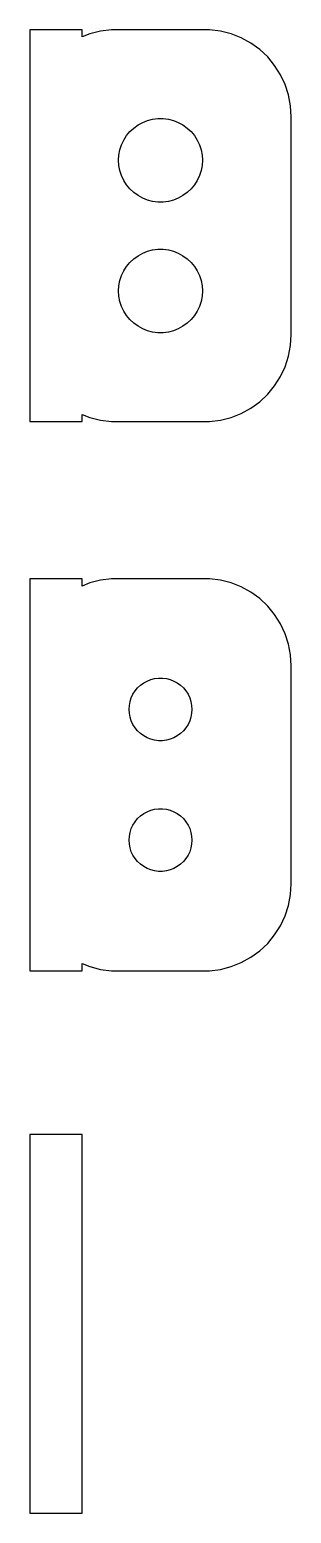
# Model space of a CAD drawing. Header units: metres. Extents: x -7.5 to 7.5, y -10.9 to 74.2.
import ezdxf

# ---------------------------------------------------------------- set-up
doc = ezdxf.new("R2010")
doc.units = ezdxf.units.M

msp = doc.modelspace()

# ---------------------------------------------------------------- linework, layer by layer
for p, q in [((-4.5, 74.2401), (-7.5, 74.2401)), ((-7.5, 74.2401), (-7.5, 51.7599)), ((-4.5, 73.8252), (-4.5, 74.2401)), ((-3.4369, 74.1614), (-4.04507, 74.0053)), ((-2.81395, 74.2401), (-3.4369, 74.1614)), ((2.81395, 74.2401), (-2.81395, 74.2401)), ((3.4369, 74.1614), (2.81395, 74.2401)), ((4.04507, 74.0053), (3.4369, 74.1614)), ((-4.04507, 74.0053), (-4.5, 73.8252)), ((4.62889, 73.7741), (4.04507, 74.0053)), ((5.17912, 73.4716), (4.62889, 73.7741)), ((5.68712, 73.1026), (5.17912, 73.4716)), ((6.14484, 72.6727), (5.68712, 73.1026)), ((6.54507, 72.1889), (6.14484, 72.6727)), ((6.88153, 71.6588), (6.54507, 72.1889)), ((7.14888, 71.0906), (6.88153, 71.6588)), ((7.34291, 70.4934), (7.14888, 71.0906)), ((7.46057, 69.8767), (7.34291, 70.4934)), ((7.5, 69.25), (7.46057, 69.8767)), ((-1.02187, 68.9216), (-0.741638, 69.0325)), ((-0.741638, 69.0325), (-0.449707, 69.1075)), ((-0.449707, 69.1075), (-0.150696, 69.1453)), ((-0.150696, 69.1453), (0.150696, 69.1453)), ((0.150696, 69.1453), (0.449707, 69.1075)), ((0.449707, 69.1075), (0.741638, 69.0325)), ((0.741638, 69.0325), (1.02187, 68.9216)), ((7.5, 56.75), (7.5, 69.25)), ((-2.10313, 67.9062), (-1.94164, 68.1607)), ((-1.94164, 68.1607), (-1.74951, 68.3929)), ((-1.74951, 68.3929), (-1.52982, 68.5992)), ((-1.52982, 68.5992), (-1.28598, 68.7764)), ((-1.28598, 68.7764), (-1.02187, 68.9216)), ((1.02187, 68.9216), (1.28598, 68.7764)), ((1.28598, 68.7764), (1.52982, 68.5992)), ((1.52982, 68.5992), (1.74951, 68.3929)), ((1.74951, 68.3929), (1.94164, 68.1607)), ((1.94164, 68.1607), (2.10313, 67.9062)), ((-2.38107, 67.0508), (-2.32458, 67.3468)), ((-2.32458, 67.3468), (-2.23146, 67.6335)), ((-2.23146, 67.6335), (-2.10313, 67.9062)), ((2.10313, 67.9062), (2.23146, 67.6335)), ((2.23146, 67.6335), (2.32458, 67.3468)), ((2.32458, 67.3468), (2.38107, 67.0508)), ((-2.39999, 66.75), (-2.38107, 67.0508)), ((-2.38107, 66.4492), (-2.39999, 66.75)), ((-2.32458, 66.1531), (-2.38107, 66.4492)), ((2.38107, 66.4492), (2.32458, 66.1531)), ((2.38107, 67.0508), (2.39999, 66.75)), ((2.39999, 66.75), (2.38107, 66.4492)), ((-2.23146, 65.8665), (-2.32458, 66.1531)), ((-2.10313, 65.5938), (-2.23146, 65.8665)), ((-1.94164, 65.3393), (-2.10313, 65.5938)), ((2.10313, 65.5938), (1.94164, 65.3393)), ((2.23146, 65.8665), (2.10313, 65.5938)), ((2.32458, 66.1531), (2.23146, 65.8665)), ((-1.74951, 65.1071), (-1.94164, 65.3393)), ((-1.52982, 64.9008), (-1.74951, 65.1071)), ((-1.28598, 64.7236), (-1.52982, 64.9008)), ((-1.02187, 64.5784), (-1.28598, 64.7236)), ((1.28598, 64.7236), (1.02187, 64.5784)), ((1.52982, 64.9008), (1.28598, 64.7236)), ((1.74951, 65.1071), (1.52982, 64.9008)), ((1.94164, 65.3393), (1.74951, 65.1071)), ((-0.741638, 64.4675), (-1.02187, 64.5784)), ((-0.449707, 64.3925), (-0.741638, 64.4675)), ((-0.150696, 64.3547), (-0.449707, 64.3925)), ((0.150696, 64.3547), (-0.150696, 64.3547)), ((0.449707, 64.3925), (0.150696, 64.3547)), ((0.741638, 64.4675), (0.449707, 64.3925)), ((1.02187, 64.5784), (0.741638, 64.4675)), ((-1.52982, 61.0992), (-1.28598, 61.2764)), ((-1.28598, 61.2764), (-1.02187, 61.4216)), ((-1.02187, 61.4216), (-0.741638, 61.5325)), ((-0.741638, 61.5325), (-0.449707, 61.6075)), ((-0.449707, 61.6075), (-0.150696, 61.6453)), ((-0.150696, 61.6453), (0.150696, 61.6453)), ((0.150696, 61.6453), (0.449707, 61.6075)), ((0.449707, 61.6075), (0.741638, 61.5325)), ((0.741638, 61.5325), (1.02187, 61.4216)), ((1.02187, 61.4216), (1.28598, 61.2764)), ((1.28598, 61.2764), (1.52982, 61.0992)), ((-2.10313, 60.4062), (-1.94164, 60.6607)), ((-1.94164, 60.6607), (-1.74951, 60.8929)), ((-1.74951, 60.8929), (-1.52982, 61.0992)), ((1.52982, 61.0992), (1.74951, 60.8929)), ((1.74951, 60.8929), (1.94164, 60.6607)), ((1.94164, 60.6607), (2.10313, 60.4062)), ((-2.38107, 59.5508), (-2.32458, 59.8469)), ((-2.32458, 59.8469), (-2.23146, 60.1335)), ((-2.23146, 60.1335), (-2.10313, 60.4062)), ((2.10313, 60.4062), (2.23146, 60.1335)), ((2.23146, 60.1335), (2.32458, 59.8469)), ((2.32458, 59.8469), (2.38107, 59.5508)), ((-2.39999, 59.25), (-2.38107, 59.5508)), ((-2.38107, 58.9492), (-2.39999, 59.25)), ((-2.32458, 58.6532), (-2.38107, 58.9492)), ((2.38107, 58.9492), (2.32458, 58.6532)), ((2.38107, 59.5508), (2.39999, 59.25)), ((2.39999, 59.25), (2.38107, 58.9492)), ((-2.23146, 58.3665), (-2.32458, 58.6532)), ((-2.10313, 58.0938), (-2.23146, 58.3665)), ((-1.94164, 57.8393), (-2.10313, 58.0938)), ((2.10313, 58.0938), (1.94164, 57.8393)), ((2.23146, 58.3665), (2.10313, 58.0938)), ((2.32458, 58.6532), (2.23146, 58.3665)), ((-1.74951, 57.6071), (-1.94164, 57.8393)), ((-1.52982, 57.4008), (-1.74951, 57.6071)), ((-1.28598, 57.2236), (-1.52982, 57.4008)), ((-1.02187, 57.0784), (-1.28598, 57.2236)), ((-0.741638, 56.9675), (-1.02187, 57.0784)), ((1.02187, 57.0784), (0.741638, 56.9675)), ((1.28598, 57.2236), (1.02187, 57.0784)), ((1.52982, 57.4008), (1.28598, 57.2236)), ((1.74951, 57.6071), (1.52982, 57.4008)), ((1.94164, 57.8393), (1.74951, 57.6071)), ((-0.449707, 56.8925), (-0.741638, 56.9675)), ((-0.150696, 56.8547), (-0.449707, 56.8925)), ((0.150696, 56.8547), (-0.150696, 56.8547)), ((0.449707, 56.8925), (0.150696, 56.8547)), ((0.741638, 56.9675), (0.449707, 56.8925)), ((7.46057, 56.1233), (7.5, 56.75)), ((7.14888, 54.9094), (7.34291, 55.5066)), ((7.34291, 55.5066), (7.46057, 56.1233)), ((6.88153, 54.3412), (7.14888, 54.9094)), ((6.14484, 53.3273), (6.54507, 53.8111)), ((6.54507, 53.8111), (6.88153, 54.3412)), ((5.17912, 52.5284), (5.68712, 52.8974)), ((5.68712, 52.8974), (6.14484, 53.3273)), ((-4.5, 52.1748), (-4.04507, 51.9947)), ((-4.5, 51.7599), (-4.5, 52.1748)), ((-4.04507, 51.9947), (-3.4369, 51.8386)), ((3.4369, 51.8386), (4.04507, 51.9947)), ((4.04507, 51.9947), (4.62889, 52.2259)), ((4.62889, 52.2259), (5.17912, 52.5284)), ((-7.5, 51.7599), (-4.5, 51.7599)), ((-3.4369, 51.8386), (-2.81395, 51.7599)), ((-2.81395, 51.7599), (2.81395, 51.7599)), ((2.81395, 51.7599), (3.4369, 51.8386)), ((-4.5, 42.7401), (-7.5, 42.7401)), ((-7.5, 42.7401), (-7.5, 20.2599)), ((-4.5, 42.3252), (-4.5, 42.7401)), ((-3.4369, 42.6614), (-4.04507, 42.5053)), ((-2.81395, 42.7401), (-3.4369, 42.6614)), ((2.81395, 42.7401), (-2.81395, 42.7401)), ((3.4369, 42.6614), (2.81395, 42.7401)), ((4.04507, 42.5053), (3.4369, 42.6614)), ((-4.04507, 42.5053), (-4.5, 42.3252)), ((4.62889, 42.2741), (4.04507, 42.5053)), ((5.17912, 41.9716), (4.62889, 42.2741)), ((5.68712, 41.6026), (5.17912, 41.9716)), ((6.14484, 41.1727), (5.68712, 41.6026)), ((6.54507, 40.6889), (6.14484, 41.1727)), ((6.88153, 40.1588), (6.54507, 40.6889)), ((7.14888, 39.5906), (6.88153, 40.1588)), ((7.34291, 38.9934), (7.14888, 39.5906)), ((7.46057, 38.3767), (7.34291, 38.9934)), ((7.5, 37.75), (7.46057, 38.3767)), ((7.5, 25.25), (7.5, 37.75)), ((-1.31213, 36.4822), (-1.14735, 36.6369)), ((-1.14735, 36.6369), (-0.964478, 36.7698)), ((-0.964478, 36.7698), (-0.766388, 36.8787)), ((-0.766388, 36.8787), (-0.556229, 36.9619)), ((-0.556229, 36.9619), (-0.33728, 37.0181)), ((-0.33728, 37.0181), (-0.113022, 37.0464)), ((-0.113022, 37.0464), (0.113022, 37.0464)), ((0.113022, 37.0464), (0.33728, 37.0181)), ((0.33728, 37.0181), (0.556229, 36.9619)), ((0.556229, 36.9619), (0.766388, 36.8787)), ((0.766388, 36.8787), (0.964478, 36.7698)), ((0.964478, 36.7698), (1.14735, 36.6369)), ((1.14735, 36.6369), (1.31213, 36.4822)), ((-1.74344, 35.6976), (-1.67358, 35.9126)), ((-1.67358, 35.9126), (-1.57735, 36.1171)), ((-1.57735, 36.1171), (-1.45622, 36.308)), ((-1.45622, 36.308), (-1.31213, 36.4822)), ((1.31213, 36.4822), (1.45622, 36.308)), ((1.45622, 36.308), (1.57735, 36.1171)), ((1.57735, 36.1171), (1.67358, 35.9126)), ((1.67358, 35.9126), (1.74344, 35.6976)), ((-1.79999, 35.25), (-1.7858, 35.4756)), ((-1.7858, 35.0244), (-1.79999, 35.25)), ((-1.7858, 35.4756), (-1.74344, 35.6976)), ((-1.74344, 34.8024), (-1.7858, 35.0244)), ((1.74344, 35.6976), (1.7858, 35.4756)), ((1.7858, 35.0244), (1.74344, 34.8024)), ((1.7858, 35.4756), (1.79999, 35.25)), ((1.79999, 35.25), (1.7858, 35.0244)), ((-1.67358, 34.5874), (-1.74344, 34.8024)), ((-1.57735, 34.3828), (-1.67358, 34.5874)), ((-1.45622, 34.192), (-1.57735, 34.3828)), ((-1.31213, 34.0178), (-1.45622, 34.192)), ((1.45622, 34.192), (1.31213, 34.0178)), ((1.57735, 34.3828), (1.45622, 34.192)), ((1.67358, 34.5874), (1.57735, 34.3828)), ((1.74344, 34.8024), (1.67358, 34.5874)), ((-1.14735, 33.8631), (-1.31213, 34.0178)), ((-0.964478, 33.7302), (-1.14735, 33.8631)), ((-0.766388, 33.6213), (-0.964478, 33.7302)), ((-0.556229, 33.5381), (-0.766388, 33.6213)), ((-0.33728, 33.4819), (-0.556229, 33.5381)), ((-0.113022, 33.4536), (-0.33728, 33.4819)), ((0.113022, 33.4536), (-0.113022, 33.4536)), ((0.33728, 33.4819), (0.113022, 33.4536)), ((0.556229, 33.5381), (0.33728, 33.4819)), ((0.766388, 33.6213), (0.556229, 33.5381)), ((0.964478, 33.7302), (0.766388, 33.6213)), ((1.14735, 33.8631), (0.964478, 33.7302)), ((1.31213, 34.0178), (1.14735, 33.8631)), ((-1.45622, 28.808), (-1.31213, 28.9822)), ((-1.31213, 28.9822), (-1.14735, 29.1369)), ((-1.14735, 29.1369), (-0.964478, 29.2698)), ((-0.964478, 29.2698), (-0.766388, 29.3787)), ((-0.766388, 29.3787), (-0.556229, 29.4619)), ((-0.556229, 29.4619), (-0.33728, 29.5181)), ((-0.33728, 29.5181), (-0.113022, 29.5464)), ((-0.113022, 29.5464), (0.113022, 29.5464)), ((0.113022, 29.5464), (0.33728, 29.5181)), ((0.33728, 29.5181), (0.556229, 29.4619)), ((0.556229, 29.4619), (0.766388, 29.3787)), ((0.766388, 29.3787), (0.964478, 29.2698)), ((0.964478, 29.2698), (1.14735, 29.1369)), ((1.14735, 29.1369), (1.31213, 28.9822)), ((1.31213, 28.9822), (1.45622, 28.808)), ((-1.7858, 27.9756), (-1.74344, 28.1976)), ((-1.74344, 28.1976), (-1.67358, 28.4126)), ((-1.67358, 28.4126), (-1.57735, 28.6172)), ((-1.57735, 28.6172), (-1.45622, 28.808)), ((1.45622, 28.808), (1.57735, 28.6172)), ((1.57735, 28.6172), (1.67358, 28.4126)), ((1.67358, 28.4126), (1.74344, 28.1976)), ((1.74344, 28.1976), (1.7858, 27.9756)), ((-1.79999, 27.75), (-1.7858, 27.9756)), ((-1.7858, 27.5244), (-1.79999, 27.75)), ((-1.74344, 27.3024), (-1.7858, 27.5244)), ((-1.67358, 27.0874), (-1.74344, 27.3024)), ((1.74344, 27.3024), (1.67358, 27.0874)), ((1.7858, 27.5244), (1.74344, 27.3024)), ((1.7858, 27.9756), (1.79999, 27.75)), ((1.79999, 27.75), (1.7858, 27.5244)), ((-1.57735, 26.8829), (-1.67358, 27.0874)), ((-1.45622, 26.692), (-1.57735, 26.8829)), ((-1.31213, 26.5178), (-1.45622, 26.692)), ((-1.14735, 26.3631), (-1.31213, 26.5178)), ((1.31213, 26.5178), (1.14735, 26.3631)), ((1.45622, 26.692), (1.31213, 26.5178)), ((1.57735, 26.8829), (1.45622, 26.692)), ((1.67358, 27.0874), (1.57735, 26.8829)), ((-0.964478, 26.2302), (-1.14735, 26.3631)), ((-0.766388, 26.1213), (-0.964478, 26.2302)), ((-0.556229, 26.0381), (-0.766388, 26.1213)), ((-0.33728, 25.9819), (-0.556229, 26.0381)), ((-0.113022, 25.9536), (-0.33728, 25.9819)), ((0.113022, 25.9536), (-0.113022, 25.9536)), ((0.33728, 25.9819), (0.113022, 25.9536)), ((0.556229, 26.0381), (0.33728, 25.9819)), ((0.766388, 26.1213), (0.556229, 26.0381)), ((0.964478, 26.2302), (0.766388, 26.1213)), ((1.14735, 26.3631), (0.964478, 26.2302)), ((7.46057, 24.6233), (7.5, 25.25)), ((7.14888, 23.4094), (7.34291, 24.0066)), ((7.34291, 24.0066), (7.46057, 24.6233)), ((6.88153, 22.8412), (7.14888, 23.4094)), ((6.14484, 21.8273), (6.54507, 22.3111)), ((6.54507, 22.3111), (6.88153, 22.8412)), ((5.17912, 21.0284), (5.68712, 21.3974)), ((5.68712, 21.3974), (6.14484, 21.8273)), ((-4.5, 20.6748), (-4.04507, 20.4947)), ((-4.5, 20.2599), (-4.5, 20.6748)), ((-4.04507, 20.4947), (-3.4369, 20.3386)), ((3.4369, 20.3386), (4.04507, 20.4947)), ((4.04507, 20.4947), (4.62889, 20.7259)), ((4.62889, 20.7259), (5.17912, 21.0284)), ((-7.5, 20.2599), (-4.5, 20.2599)), ((-3.4369, 20.3386), (-2.81395, 20.2599)), ((-2.81395, 20.2599), (2.81395, 20.2599)), ((2.81395, 20.2599), (3.4369, 20.3386)), ((-4.5, 10.8648), (-7.5, 10.8648)), ((-7.5, 10.8648), (-7.5, -10.8648)), ((-4.5, -10.8648), (-4.5, 10.8648)), ((-7.5, -10.8648), (-4.5, -10.8648))]:
    msp.add_line(p, q)

doc.saveas('drawing.dxf')
